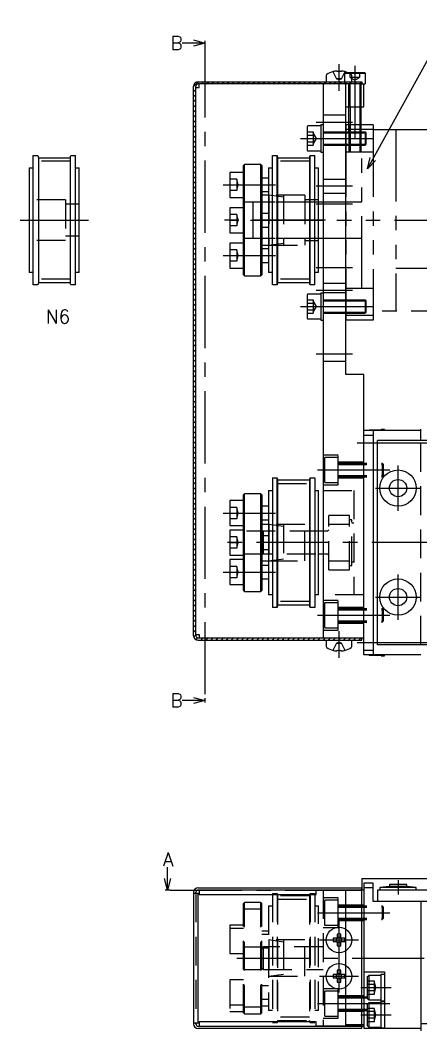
# Model space of a CAD drawing. Extents: x -2 to 668, y -8 to 266.
# Drawn here: x 155.4 to 243.6, y 10 to 232.5 of the extents above; entities that cross this region are included whole.
import ezdxf

# ---------------------------------------------------------------- set-up
doc = ezdxf.new("R2010")
doc.units = 0
doc.header["$LTSCALE"] = 0.5
for name, pattern in [('CENTER', [50.8, 31.75, -6.35, 6.35, -6.35]), ('DASHED', [19.05, 12.7, -6.35]), ('PHANTOM', [63.5, 31.75, -6.35, 6.35, -6.35, 6.35, -6.35])]:
    doc.linetypes.add(name, pattern=pattern)
doc.layers.get('0').update_dxf_attribs({"linetype": 'CONTINUOUS'})
for name, color, linetype in [('MSM_CENTER', 1, 'CENTER'), ('MSM_CONTINUOUS', 7, 'CONTINUOUS'), ('MSM_DASHED', 4, 'DASHED'), ('MSM_IMAGINARY', 6, 'PHANTOM'), ('MSM_NARROW', 5, 'CONTINUOUS'), ('MSM_PART_NUMBER', 7, 'CONTINUOUS')]:
    doc.layers.add(name, color=color, linetype=linetype)
doc.styles.get("Standard").update_dxf_attribs({"font": 'txt.shx', "height": 3, "bigfont": 'bigfont.shx'})

# ---------------------------------------------------------------- blocks, each defined once
blk = doc.blocks.new('*X70')
at = {"color": 0}
for p, q in [((193.55, 217.92), (194.64, 219)), ((195.26, 218.5), (195.76, 219)), ((196.38, 218.5), (196.88, 219)), ((197.51, 218.5), (198.01, 219)), ((198.63, 218.5), (199.13, 219)), ((199.75, 218.5), (200.25, 219)), ((200.87, 218.5), (201.37, 219)), ((202, 218.5), (202.5, 219)), ((203.12, 218.5), (203.62, 219)), ((204.24, 218.5), (204.74, 219)), ((205.36, 218.5), (205.86, 219)), ((206.49, 218.5), (206.99, 219)), ((207.61, 218.5), (208.11, 219)), ((208.73, 218.5), (209.23, 219)), ((209.85, 218.5), (210.35, 219)), ((210.98, 218.5), (211.48, 219)), ((212.1, 218.5), (212.6, 219)), ((213.22, 218.5), (213.72, 219)), ((214.34, 218.5), (214.84, 219)), ((215.47, 218.5), (215.97, 219)), ((216.59, 218.5), (217.09, 219)), ((217.71, 218.5), (218.21, 219)), ((218.83, 218.5), (219.33, 219)), ((219.96, 218.5), (220.46, 219)), ((221.08, 218.5), (221.58, 219)), ((222.2, 218.5), (222.7, 219)), ((223.32, 218.5), (223.82, 219)), ((224.45, 218.5), (224.95, 219)), ((225.57, 218.5), (226.07, 219)), ((226.69, 218.5), (227.19, 219)), ((227.81, 218.5), (228.31, 219)), ((228.94, 218.5), (229.05, 218.62)), ((229.05, 218.62), (229.44, 219)), ((230.06, 218.5), (230.55, 219)), ((193.55, 216.79), (194.05, 217.29)), ((193.55, 215.67), (194.05, 216.17)), ((193.55, 214.55), (194.05, 215.05)), ((193.55, 213.43), (194.05, 213.93)), ((193.55, 212.3), (194.05, 212.8)), ((193.55, 211.18), (194.05, 211.68)), ((193.55, 210.06), (194.05, 210.56)), ((193.55, 208.94), (194.05, 209.44)), ((193.55, 207.81), (194.05, 208.31)), ((193.55, 206.69), (194.05, 207.19)), ((193.55, 205.57), (194.05, 206.07)), ((193.55, 204.45), (194.05, 204.95)), ((193.55, 203.32), (194.05, 203.82)), ((193.55, 202.2), (194.05, 202.7)), ((193.55, 201.08), (194.05, 201.58)), ((193.55, 199.96), (194.05, 200.46)), ((193.55, 198.83), (194.05, 199.33)), ((193.55, 197.71), (194.05, 198.21)), ((193.55, 196.59), (194.05, 197.09)), ((193.55, 195.47), (194.05, 195.97)), ((193.55, 194.34), (194.05, 194.84)), ((193.55, 193.22), (194.05, 193.72)), ((193.55, 192.1), (194.05, 192.6)), ((193.55, 190.98), (194.05, 191.48)), ((193.55, 189.85), (194.05, 190.35)), ((193.55, 188.73), (194.05, 189.23)), ((193.55, 187.61), (194.05, 188.11)), ((193.55, 186.49), (194.05, 186.99)), ((193.55, 185.36), (194.05, 185.86)), ((193.55, 184.24), (194.05, 184.74)), ((193.55, 183.12), (194.05, 183.62)), ((193.55, 182), (194.05, 182.5)), ((193.55, 180.87), (194.05, 181.37)), ((193.55, 179.75), (194.05, 180.25)), ((193.55, 178.63), (194.05, 179.13)), ((193.55, 177.51), (194.05, 178.01)), ((193.55, 176.38), (194.05, 176.88)), ((193.55, 175.26), (194.05, 175.76)), ((193.55, 174.14), (194.05, 174.64)), ((193.55, 173.02), (194.05, 173.52)), ((193.55, 171.89), (194.05, 172.39)), ((193.55, 170.77), (194.05, 171.27)), ((193.55, 169.65), (194.05, 170.15)), ((193.55, 168.53), (194.05, 169.03)), ((193.55, 167.4), (194.05, 167.9)), ((193.55, 166.28), (194.05, 166.78)), ((193.55, 165.16), (194.05, 165.66)), ((193.55, 164.03), (194.05, 164.53)), ((193.55, 162.91), (194.05, 163.41)), ((193.55, 161.79), (194.05, 162.29)), ((193.55, 160.67), (194.05, 161.17)), ((193.55, 159.54), (194.05, 160.04)), ((193.55, 158.42), (194.05, 158.92)), ((193.55, 157.3), (194.05, 157.8)), ((193.55, 156.18), (194.05, 156.68)), ((193.55, 155.05), (194.05, 155.55)), ((193.55, 153.93), (194.05, 154.43)), ((193.55, 152.81), (194.05, 153.31)), ((193.55, 151.69), (194.05, 152.19)), ((193.55, 150.56), (194.05, 151.06)), ((193.55, 149.44), (194.05, 149.94)), ((193.55, 148.32), (194.05, 148.82)), ((193.55, 147.2), (194.05, 147.7)), ((193.55, 146.07), (194.05, 146.57)), ((193.55, 144.95), (194.05, 145.45)), ((193.55, 143.83), (194.05, 144.33)), ((193.55, 142.71), (194.05, 143.21)), ((193.55, 141.58), (194.05, 142.08)), ((193.55, 140.46), (194.05, 140.96)), ((193.55, 139.34), (194.05, 139.84)), ((193.55, 138.22), (194.05, 138.72)), ((193.55, 137.09), (194.05, 137.59)), ((193.55, 135.97), (194.05, 136.47)), ((193.55, 134.85), (194.05, 135.35)), ((193.55, 133.73), (194.05, 134.23)), ((193.55, 132.6), (194.05, 133.1)), ((193.55, 131.48), (194.05, 131.98)), ((193.55, 130.36), (194.05, 130.86)), ((193.55, 129.24), (194.05, 129.74)), ((193.55, 128.11), (194.05, 128.61)), ((193.55, 126.99), (194.05, 127.49)), ((193.55, 125.87), (194.05, 126.37)), ((193.55, 124.75), (194.05, 125.25)), ((193.55, 123.62), (194.05, 124.12)), ((193.55, 122.5), (194.05, 123)), ((193.55, 121.38), (194.05, 121.88)), ((193.55, 120.26), (194.05, 120.76)), ((193.55, 119.13), (194.05, 119.63)), ((193.55, 118.01), (194.05, 118.51)), ((193.55, 116.89), (194.05, 117.39)), ((193.55, 115.77), (194.05, 116.27)), ((193.55, 114.64), (194.05, 115.14)), ((193.55, 113.52), (194.05, 114.02)), ((193.55, 112.4), (194.05, 112.9)), ((193.55, 111.28), (194.05, 111.78)), ((193.55, 110.15), (194.05, 110.65)), ((193.55, 109.03), (194.05, 109.53)), ((193.55, 107.91), (194.05, 108.41)), ((193.55, 106.79), (194.05, 107.29)), ((193.55, 105.66), (194.05, 106.16)), ((193.55, 104.54), (194.05, 105.04)), ((193.55, 103.42), (194.05, 103.92)), ((193.55, 102.3), (194.05, 102.8)), ((193.55, 101.17), (194.05, 101.67)), ((193.55, 100.05), (194.05, 100.55)), ((193.55, 98.93), (194.05, 99.43)), ((193.55, 97.81), (194.05, 98.31)), ((193.59, 96.72), (194.05, 97.18)), ((194.1, 96.11), (194.5, 96.5)), ((195.12, 96), (195.62, 96.5)), ((196.24, 96), (196.74, 96.5)), ((197.36, 96), (197.86, 96.5)), ((198.48, 96), (198.98, 96.5)), ((199.61, 96), (200.11, 96.5)), ((200.73, 96), (201.23, 96.5)), ((201.85, 96), (202.35, 96.5)), ((202.97, 96), (203.47, 96.5)), ((204.1, 96), (204.6, 96.5)), ((205.22, 96), (205.72, 96.5)), ((206.34, 96), (206.84, 96.5)), ((207.46, 96), (207.96, 96.5)), ((208.59, 96), (209.09, 96.5)), ((209.71, 96), (210.21, 96.5)), ((210.83, 96), (211.33, 96.5)), ((211.95, 96), (212.45, 96.5)), ((213.08, 96), (213.58, 96.5)), ((214.2, 96), (214.7, 96.5)), ((215.32, 96), (215.82, 96.5)), ((216.44, 96), (216.94, 96.5)), ((217.57, 96), (218.07, 96.5)), ((218.69, 96), (219.19, 96.5)), ((219.81, 96), (220.31, 96.5)), ((220.93, 96), (221.43, 96.5)), ((222.06, 96), (222.56, 96.5)), ((223.18, 96), (223.68, 96.5)), ((224.3, 96), (224.8, 96.5)), ((225.42, 96), (225.55, 96.13)), ((225.55, 96.13), (225.92, 96.5)), ((226.55, 96), (227.05, 96.5)), ((227.67, 96), (228.17, 96.5)), ((228.79, 96), (229.29, 96.5)), ((229.91, 96), (230.41, 96.5))]:
    blk.add_line(p, q, dxfattribs=at)

msp = doc.modelspace()

# ---------------------------------------------------------------- linework, layer by layer
at = {"layer": 'MSM_CENTER'}
for p, q in [((196.05, 227.02), (196.05, 83.26)), ((225.55, 222.85), (225.55, 217)), ((229.05, 222.5), (229.05, 205)), ((228.55, 210), (220.55, 210)), ((217.05, 206.5), (233.05, 206.5)), ((200.05, 196.29), (211.55, 196.29)), ((228.55, 196), (220.55, 196)), ((228.55, 192), (220.55, 192)), ((155.38, 188.5), (170.38, 188.5)), ((222.55, 188.5), (200.05, 188.5)), ((200.05, 180.71), (211.55, 180.71)), ((228.55, 178), (220.55, 178)), ((228.55, 173), (220.55, 173)), ((217.05, 169.5), (233.05, 169.5)), ((228.55, 159), (220.55, 159)), ((229.55, 139.5), (251.55, 139.5)), ((238.55, 124.5), (238.55, 134.5)), ((220.85, 133.5), (236.85, 133.5)), ((233.55, 129.5), (243.55, 129.5)), ((200.05, 124), (211.55, 124)), ((655.05, 117.5), (200.05, 117.5)), ((200.05, 111), (211.55, 111)), ((238.55, 100.5), (238.55, 110.5)), ((233.55, 105.5), (243.55, 105.5)), ((220.85, 101.5), (236.85, 101.5)), ((225.55, 98), (225.55, 92.15)), ((229.55, 95.5), (251.55, 95.5)), ((230.55, 43), (230.55, 41.5)), ((231.05, 43.5), (666.55, 43.5)), ((238.55, 43.2), (238.55, 40)), ((188.31, 41), (230.05, 41)), ((220.85, 36), (236.85, 36)), ((225.55, 34.3), (225.55, 17.7)), ((221.25, 30), (229.85, 30)), ((203.05, 26), (655.05, 26)), ((221.25, 22), (229.85, 22)), ((230.35, 19.5), (237.05, 19.5)), ((220.85, 16), (236.85, 16)), ((230.35, 13.5), (237.05, 13.5))]:
    msp.add_line(p, q, dxfattribs=at)
at = {"layer": 'MSM_CONTINUOUS'}
for p, q in [((196.05, 227.52), (191.05, 227.52)), ((193.55, 228.19), (196.05, 227.52)), ((196.05, 227.52), (193.55, 226.85)), ((196.05, 228.02), (196.05, 227.02)), ((222.75, 220.4), (222.75, 219)), ((225.18, 221.35), (224.99, 221.35)), ((225.18, 221.35), (225.18, 221.21)), ((226.12, 221.35), (225.92, 221.35)), ((225.92, 221.35), (225.92, 221.21)), ((227.51, 221), (231.18, 221)), ((227.78, 220.88), (231.3, 220.88)), ((228.35, 219), (228.35, 220.4)), ((231.3, 220.88), (231.3, 218.5)), ((194.55, 219), (230.55, 219)), ((230.55, 218.5), (194.55, 218.5)), ((194.8, 217.75), (194.8, 218.5)), ((222.05, 218.5), (222.05, 96.5)), ((227.05, 154.5), (227.05, 218.5)), ((230.55, 219), (230.55, 218.5)), ((230.55, 218.5), (231.3, 218.5)), ((231.05, 213.5), (231.05, 218.5)), ((193.55, 97), (193.55, 218)), ((194.05, 97), (194.05, 218)), ((194.05, 217.75), (194.8, 217.75)), ((227.05, 213.5), (231.05, 213.5)), ((227.75, 208), (227.75, 213.5)), ((230.35, 213.5), (230.35, 208)), ((221.55, 209.25), (218.7, 209.25)), ((222.05, 209.5), (221.55, 209.5)), ((221.55, 209.5), (221.55, 203.5)), ((218.55, 209.1), (218.55, 203.9)), ((227.05, 208), (231.28, 208)), ((231.55, 207.73), (231.28, 208)), ((231.28, 208), (231.28, 205)), ((231.55, 205.27), (231.55, 207.73)), ((227.05, 205), (231.28, 205)), ((231.28, 205), (231.55, 205.27)), ((158.21, 202.75), (159.24, 202.75)), ((158.21, 174.25), (158.21, 202.75)), ((159.24, 202.75), (159.38, 202.25)), ((166.38, 202.25), (166.51, 202.75)), ((166.51, 202.75), (167.55, 202.75)), ((167.55, 174.25), (167.55, 202.75)), ((210.88, 202.75), (211.92, 202.75)), ((210.88, 174.25), (210.88, 202.75)), ((211.92, 202.75), (212.05, 202.25)), ((211.92, 174.25), (211.92, 202.75)), ((218.7, 203.75), (221.55, 203.75)), ((219.05, 202.25), (219.19, 202.75)), ((219.19, 202.75), (220.22, 202.75)), ((219.19, 174.25), (219.19, 202.75)), ((220.22, 174.25), (220.22, 202.75)), ((221.55, 203.5), (222.05, 203.5)), ((159.38, 202.25), (159.38, 174.75)), ((159.38, 202.23), (166.38, 202.23)), ((166.38, 202.25), (166.38, 174.75)), ((204.75, 200.75), (204.55, 200.55)), ((204.55, 176.45), (204.55, 200.55)), ((208.35, 200.75), (204.75, 200.75)), ((204.75, 176.25), (204.75, 200.75)), ((208.55, 200.55), (208.35, 200.75)), ((208.35, 176.25), (208.35, 200.75)), ((208.55, 200.55), (208.55, 176.45)), ((212.05, 202.25), (212.05, 174.75)), ((212.05, 202.23), (219.05, 202.23)), ((219.05, 202.25), (219.05, 174.75)), ((157.38, 200), (157.38, 177)), ((157.38, 200), (158.21, 200)), ((167.55, 200), (168.38, 200)), ((168.38, 177), (168.38, 200)), ((204.55, 199.04), (201.55, 199.04)), ((201.55, 199.04), (201.55, 193.54)), ((210.05, 200), (210.88, 200)), ((210.05, 200), (210.05, 177)), ((220.22, 200), (221.05, 200)), ((221.05, 177), (221.05, 200)), ((210.05, 197.79), (208.55, 197.79)), ((208.55, 194.79), (210.05, 194.79)), ((210.05, 194), (208.55, 194)), ((201.55, 193.54), (204.55, 193.54)), ((204.55, 191.25), (201.55, 191.25)), ((201.55, 191.25), (201.55, 185.75)), ((201.55, 185.75), (204.55, 185.75)), ((204.55, 183.46), (201.55, 183.46)), ((201.55, 183.46), (201.55, 177.96)), ((208.55, 183), (210.05, 183)), ((210.05, 182.21), (208.55, 182.21)), ((208.55, 179.21), (210.05, 179.21)), ((158.21, 177), (157.38, 177)), ((168.38, 177), (167.55, 177)), ((201.55, 177.96), (204.55, 177.96)), ((204.55, 176.45), (204.75, 176.25)), ((204.75, 176.25), (208.35, 176.25)), ((208.35, 176.25), (208.55, 176.45)), ((210.88, 177), (210.05, 177)), ((221.05, 177), (220.22, 177)), ((159.24, 174.25), (158.21, 174.25)), ((159.38, 174.75), (159.24, 174.25)), ((159.38, 174.77), (166.38, 174.77)), ((166.51, 174.25), (166.38, 174.75)), ((167.55, 174.25), (166.51, 174.25)), ((211.92, 174.25), (210.88, 174.25)), ((212.05, 174.75), (211.92, 174.25)), ((212.05, 174.77), (219.05, 174.77)), ((219.19, 174.25), (219.05, 174.75)), ((220.22, 174.25), (219.19, 174.25)), ((218.55, 172.1), (218.55, 166.9)), ((221.55, 172.25), (218.7, 172.25)), ((221.55, 172.5), (221.55, 166.5)), ((221.55, 172.5), (222.05, 172.5)), ((227.05, 171), (231.28, 171)), ((231.28, 171), (231.28, 168)), ((231.55, 170.73), (231.28, 171)), ((231.55, 168.27), (231.55, 170.73)), ((227.05, 168), (231.28, 168)), ((231.28, 168), (231.55, 168.27)), ((218.7, 166.75), (221.55, 166.75)), ((221.55, 166.5), (222.05, 166.5)), ((231.05, 154.5), (227.05, 154.5)), ((231.05, 92.8), (231.05, 154.5)), ((235.55, 142.45), (234.85, 142.45)), ((234.85, 142.45), (234.85, 142.2)), ((235.55, 142.45), (235.55, 142.2)), ((243.55, 140), (243.55, 142.5)), ((243.55, 142.2), (231.05, 142.2)), ((231.05, 141.2), (233.05, 141.2)), ((232.16, 142.25), (232.11, 142.2)), ((234.85, 142.25), (232.16, 142.25)), ((232.16, 142.25), (232.16, 142.2)), ((233.05, 142.2), (233.05, 92.8)), ((234.05, 95), (234.05, 140)), ((653.05, 140), (234.05, 140)), ((210.88, 131.75), (211.92, 131.75)), ((210.88, 131.75), (210.88, 103.25)), ((211.92, 131.75), (212.05, 131.25)), ((211.92, 103.25), (211.92, 131.75)), ((219.05, 131.25), (219.19, 131.75)), ((219.19, 131.75), (220.22, 131.75)), ((219.19, 103.25), (219.19, 131.75)), ((220.22, 131.75), (220.22, 103.25)), ((212.05, 131.25), (212.05, 103.75)), ((219.05, 131.23), (212.05, 131.23)), ((219.05, 131.25), (219.05, 103.75)), ((204.75, 128.25), (204.55, 128.05)), ((204.55, 106.95), (204.55, 128.05)), ((208.35, 128.25), (204.75, 128.25)), ((204.75, 106.75), (204.75, 128.25)), ((208.55, 128.05), (208.35, 128.25)), ((208.35, 106.75), (208.35, 128.25)), ((208.55, 128.05), (208.55, 106.95)), ((210.05, 129), (210.88, 129)), ((210.05, 129), (210.05, 106)), ((220.22, 129), (221.05, 129)), ((221.05, 106), (221.05, 129)), ((204.55, 126.75), (201.55, 126.75)), ((201.55, 126.75), (201.55, 121.25)), ((210.05, 125.5), (208.55, 125.5)), ((208.55, 122.5), (210.05, 122.5)), ((201.55, 121.25), (204.55, 121.25)), ((204.55, 120.25), (201.55, 120.25)), ((201.55, 120.25), (201.55, 114.75)), ((210.05, 121.5), (208.55, 121.5)), ((222.05, 120), (221.05, 120)), ((201.55, 114.75), (204.55, 114.75)), ((204.55, 113.75), (201.55, 113.75)), ((201.55, 113.75), (201.55, 108.25)), ((208.55, 113.5), (210.05, 113.5)), ((221.05, 115), (222.05, 115)), ((210.05, 112.5), (208.55, 112.5)), ((208.55, 109.5), (210.05, 109.5)), ((201.55, 108.25), (204.55, 108.25)), ((204.55, 106.95), (204.75, 106.75)), ((208.35, 106.75), (208.55, 106.95)), ((204.75, 106.75), (208.35, 106.75)), ((210.88, 106), (210.05, 106)), ((221.05, 106), (220.22, 106)), ((211.92, 103.25), (210.88, 103.25)), ((212.05, 103.75), (211.92, 103.25)), ((212.05, 103.77), (219.05, 103.77)), ((219.19, 103.25), (219.05, 103.75)), ((220.22, 103.25), (219.19, 103.25)), ((194.05, 97.25), (194.8, 97.25)), ((194.55, 96.5), (231.05, 96.5)), ((194.55, 96), (230.55, 96)), ((194.8, 97.25), (194.8, 96.5)), ((222.75, 96), (222.75, 94.6)), ((228.35, 94.6), (228.35, 96)), ((230.55, 96), (230.55, 96.5)), ((224.99, 93.65), (225.18, 93.65)), ((225.18, 93.65), (225.18, 93.79)), ((225.92, 93.65), (225.92, 93.79)), ((225.92, 93.65), (226.12, 93.65)), ((231.05, 93.8), (233.05, 93.8)), ((653.05, 95), (234.05, 95)), ((243.55, 92.8), (231.05, 92.8)), ((232.11, 92.8), (232.16, 92.75)), ((232.16, 92.8), (232.16, 92.75)), ((232.16, 92.75), (234.85, 92.75)), ((234.85, 92.55), (234.85, 92.8)), ((234.85, 92.55), (235.55, 92.55)), ((235.55, 92.55), (235.55, 92.8)), ((196.05, 82.76), (191.05, 82.76)), ((193.55, 83.43), (196.05, 82.76)), ((196.05, 82.76), (193.55, 82.09)), ((196.05, 83.26), (196.05, 82.26)), ((187.81, 41), (187.81, 46)), ((187.81, 41), (187.14, 43.5)), ((188.48, 43.5), (187.81, 41)), ((230.55, 43.5), (231.05, 43.5)), ((230.55, 43.5), (230.55, 43)), ((231.05, 42.5), (231.05, 10.5)), ((233.05, 42.5), (231.05, 42.5)), ((233.05, 38.5), (233.05, 42.5)), ((188.31, 41), (187.31, 41)), ((193.55, 40.5), (193.55, 11.5)), ((194.8, 40.25), (193.55, 40.25)), ((194.05, 40.25), (194.05, 40.5)), ((194.55, 41.5), (230.55, 41.5)), ((231.05, 41), (194.55, 41)), ((194.55, 11.75), (194.55, 40.25)), ((194.8, 41), (194.8, 40)), ((220.55, 41), (194.8, 41)), ((220.55, 40), (220.55, 41)), ((230.55, 40.93), (220.55, 40.93)), ((227.05, 11), (227.05, 41)), ((230.05, 41), (230.55, 41)), ((230.55, 41.5), (230.55, 41)), ((230.55, 41), (230.55, 41.5)), ((230.55, 11.07), (230.55, 40.93)), ((233.05, 41.5), (231.05, 41.5)), ((234.05, 41), (234.05, 38.5)), ((334.85, 41), (234.05, 41)), ((236.65, 41.8), (234.55, 41.55)), ((234.55, 41.55), (234.55, 41)), ((242.55, 41.55), (234.55, 41.55)), ((236.65, 42.2), (236.65, 41.8)), ((240.45, 42.2), (236.65, 42.2)), ((240.45, 41.8), (236.65, 41.8)), ((240.45, 41.8), (240.45, 42.2)), ((242.55, 41.55), (240.45, 41.8)), ((242.55, 41), (242.55, 41.55)), ((194.8, 40), (220.55, 40)), ((334.85, 38.5), (233.05, 38.5)), ((243.55, 38.5), (243.55, 10)), ((225.18, 31.31), (225.18, 30.42)), ((225.92, 30.42), (225.92, 31.31)), ((225.14, 30.37), (224.25, 30.37)), ((224.25, 29.63), (225.14, 29.63)), ((225.03, 30.37), (225.03, 30.18)), ((225.03, 29.82), (225.03, 29.63)), ((225.38, 30.53), (225.18, 30.53)), ((225.18, 29.58), (225.18, 28.69)), ((225.92, 30.53), (225.73, 30.53)), ((225.73, 29.47), (225.92, 29.47)), ((225.92, 28.69), (225.92, 29.58)), ((226.86, 30.37), (225.97, 30.37)), ((225.97, 29.63), (226.86, 29.63)), ((226.08, 30.18), (226.08, 30.37)), ((226.08, 29.63), (226.08, 29.82)), ((225.14, 22.37), (224.25, 22.37)), ((225.03, 22.37), (225.03, 22.18)), ((225.18, 23.31), (225.18, 22.42)), ((225.38, 22.53), (225.18, 22.53)), ((225.92, 22.53), (225.73, 22.53)), ((225.92, 22.42), (225.92, 23.31)), ((226.86, 22.37), (225.97, 22.37)), ((226.08, 22.18), (226.08, 22.37)), ((231.05, 23), (235.55, 23)), ((234.85, 22.45), (235.55, 22.45)), ((234.85, 16.55), (234.85, 22.45)), ((235.55, 23), (235.55, 10.5)), ((224.25, 21.63), (225.14, 21.63)), ((225.03, 21.82), (225.03, 21.63)), ((225.18, 21.58), (225.18, 20.69)), ((225.73, 21.47), (225.92, 21.47)), ((225.92, 20.69), (225.92, 21.58)), ((225.97, 21.63), (226.86, 21.63)), ((226.08, 21.63), (226.08, 21.82)), ((231.85, 21.94), (232.16, 22.25)), ((231.85, 17.06), (231.85, 21.94)), ((232.16, 22.25), (234.85, 22.25)), ((232.16, 16.75), (232.16, 22.25)), ((232.16, 16.75), (231.85, 17.06)), ((231.85, 15.94), (232.16, 16.25)), ((231.85, 11.06), (231.85, 15.94)), ((234.85, 16.75), (232.16, 16.75)), ((232.16, 16.25), (234.85, 16.25)), ((232.16, 10.75), (232.16, 16.25)), ((235.55, 16.55), (234.85, 16.55)), ((234.85, 16.45), (235.55, 16.45)), ((234.85, 10.55), (234.85, 16.45)), ((193.55, 11.75), (194.8, 11.75)), ((194.05, 11.5), (194.05, 11.75)), ((220.55, 12), (194.8, 12)), ((194.8, 12), (194.8, 11)), ((220.55, 11), (220.55, 12)), ((231.05, 11.34), (227.05, 11.34)), ((643.55, 11.5), (243.55, 11.5)), ((194.55, 11), (231.05, 11)), ((230.55, 10.5), (194.55, 10.5)), ((194.8, 11), (220.55, 11)), ((220.55, 11.07), (230.55, 11.07)), ((230.55, 10.5), (230.55, 11)), ((243.55, 10.5), (231.05, 10.5)), ((232.16, 10.75), (231.85, 11.06)), ((234.85, 10.75), (232.16, 10.75)), ((235.55, 10.55), (234.85, 10.55))]:
    msp.add_line(p, q, dxfattribs=at)
for centre, radius in [((238.55, 129.5), 4), ((238.55, 129.5), 1.9), ((238.55, 105.5), 4), ((238.55, 105.5), 1.9), ((225.55, 30), 2.8), ((225.55, 30), 0.556), ((225.55, 22), 2.8), ((225.55, 22), 0.556)]:
    msp.add_circle(centre, radius, dxfattribs=at)
for centre, radius, start, end in [((223.02, 220.4), 0.27, 122.336, 180), ((225.55, 216.4), 5, 105.2193, 122.336), ((216.33, 217.27), 8.85, 26.466, 26.5565), ((225.55, 216.4), 4.99, 96.5034, 105.1879), ((225.55, 215.75), 5.48, 86.1268, 93.8732), ((225.55, 216.4), 4.99, 74.8121, 83.4966), ((225.69, 221.8), 1.31, 333.2706, 333.8823), ((225.55, 216.4), 5, 57.664, 74.7809), ((228.08, 220.4), 0.27, 0, 57.664), ((231.18, 220.88), 0.125, 0, 90), ((194.55, 218), 1, 90, 180), ((194.55, 218), 0.5, 90, 180), ((218.7, 209.1), 0.15, 90, 180), ((218.7, 203.9), 0.15, 180, 270), ((218.7, 172.1), 0.15, 90, 180), ((218.7, 166.9), 0.15, 180, 270), ((194.55, 97), 1, 180, 270), ((194.55, 97), 0.5, 180, 270), ((223.02, 94.6), 0.27, 180, 237.664), ((225.55, 98.6), 5, 237.664, 254.7809), ((225.42, 93.2), 1.31, 153.2706, 153.8823), ((225.55, 98.6), 4.99, 254.8121, 263.4966), ((225.55, 99.25), 5.48, 266.1268, 273.8732), ((225.55, 98.6), 4.99, 276.5034, 285.1879), ((234.78, 97.73), 8.85, 206.466, 206.5565), ((225.55, 98.6), 5, 285.2193, 302.336), ((228.08, 94.6), 0.27, 302.336, 0), ((194.55, 40.5), 1, 90, 180), ((194.55, 40.5), 0.5, 90, 180), ((225.55, 20.34), 10.98, 88.0683, 91.9317), ((235.22, 30), 10.98, 178.0683, 181.9317), ((225.55, 30), 0.675, 123.2306, 146.7694), ((225.55, 30), 0.675, 213.2306, 236.7694), ((225.55, 30), 0.675, 33.2306, 56.7694), ((225.55, 30), 0.675, 303.2306, 326.7694), ((215.89, 30), 10.98, 358.0683, 1.9317), ((225.55, 39.66), 10.98, 268.0683, 271.9317), ((235.22, 22), 10.98, 178.0683, 181.9317), ((225.55, 22), 0.675, 123.2306, 146.7694), ((225.55, 12.34), 10.98, 88.0683, 91.9317), ((225.55, 22), 0.675, 33.2306, 56.7694), ((215.89, 22), 10.98, 358.0683, 1.9317), ((225.55, 22), 0.675, 213.2306, 236.7694), ((225.55, 31.66), 10.98, 268.0683, 271.9317), ((225.55, 22), 0.675, 303.2306, 326.7694), ((194.55, 11.5), 1, 180, 270), ((194.55, 11.5), 0.5, 180, 270)]:
    msp.add_arc(centre, radius, start, end, dxfattribs=at)
at = {"layer": 'MSM_DASHED'}
for p, q in [((224.99, 219.72), (224.25, 221.21)), ((226.86, 221.21), (226.11, 219.72)), ((226.8, 219), (226.8, 220.88)), ((226.8, 220.88), (227.78, 220.88)), ((226.93, 221), (227.51, 221)), ((228.03, 219.9), (228.03, 221)), ((229.05, 221), (229.05, 219.9)), ((230.08, 221), (230.08, 219.9)), ((224.99, 219.72), (225, 219.65)), ((225, 219.65), (225.55, 219.47)), ((226.11, 219.65), (225, 219.65)), ((225.55, 219.47), (226.11, 219.65)), ((226.11, 219.65), (226.11, 219.72)), ((227.75, 213.5), (227.75, 218.5)), ((228, 213.5), (228, 218.4)), ((230.08, 219.9), (228.03, 219.9)), ((228.03, 219.9), (229.05, 219.31)), ((229.05, 219.31), (230.08, 219.9)), ((230.11, 218.4), (230.11, 213.5)), ((230.35, 218.5), (230.35, 213.5)), ((227.05, 211.6), (222.05, 211.6)), ((218.55, 207.98), (219.85, 207.98)), ((218.55, 207.24), (219.85, 207.24)), ((219.85, 207.98), (219.85, 205.02)), ((220.59, 206.5), (219.85, 207.78)), ((222.05, 208), (227.05, 208)), ((222.05, 207.73), (227.05, 207.73)), ((218.55, 205.76), (219.85, 205.76)), ((218.55, 205.02), (219.85, 205.02)), ((219.85, 205.22), (220.59, 206.5)), ((222.05, 205.27), (227.05, 205.27)), ((222.05, 205), (227.05, 205)), ((166.38, 201.49), (159.38, 201.49)), ((219.05, 201.49), (212.05, 201.49)), ((203.05, 197.54), (201.55, 197.54)), ((201.55, 196.29), (203.05, 196.29)), ((203.05, 197.54), (203.05, 195.04)), ((203.39, 196.29), (203.05, 197.54)), ((203.05, 195.04), (203.39, 196.29)), ((227.05, 197.5), (222.05, 197.5)), ((203.05, 195.04), (201.55, 195.04)), ((218.05, 194), (210.05, 194)), ((210.13, 194), (210.13, 183)), ((213.3, 193.55), (210.13, 194)), ((213.3, 194), (213.3, 183)), ((218.05, 194), (218.05, 183)), ((227.05, 194.4), (222.05, 194.4)), ((165.38, 193), (157.38, 193)), ((165.38, 193), (165.38, 184)), ((168.38, 192), (165.38, 192)), ((218.05, 192.5), (204.55, 192.5)), ((221.05, 193), (218.05, 193)), ((203.05, 189.75), (201.55, 189.75)), ((203.05, 189.75), (203.05, 187.25)), ((203.39, 188.5), (203.05, 189.75)), ((210.05, 190), (208.55, 190)), ((201.55, 188.5), (203.05, 188.5)), ((203.05, 187.25), (201.55, 187.25)), ((203.05, 187.25), (203.39, 188.5)), ((208.55, 187), (210.05, 187)), ((168.38, 185), (165.38, 185)), ((165.38, 184), (157.38, 184)), ((218.05, 184.5), (204.55, 184.5)), ((210.05, 183), (218.05, 183)), ((210.13, 183), (213.3, 183.45)), ((218.05, 184), (221.05, 184)), ((203.05, 181.96), (201.55, 181.96)), ((201.55, 180.71), (203.05, 180.71)), ((203.05, 181.96), (203.05, 179.46)), ((203.39, 180.71), (203.05, 181.96)), ((203.05, 179.46), (203.39, 180.71)), ((203.05, 179.46), (201.55, 179.46)), ((166.38, 175.51), (159.38, 175.51)), ((219.05, 175.51), (212.05, 175.51)), ((227.05, 174.6), (222.05, 174.6)), ((227.05, 172.5), (222.05, 172.5)), ((218.55, 170.98), (219.85, 170.98)), ((218.55, 170.24), (219.85, 170.24)), ((219.85, 170.98), (219.85, 168.02)), ((220.59, 169.5), (219.85, 170.78)), ((219.85, 168.22), (220.59, 169.5)), ((222.05, 171), (227.05, 171)), ((222.05, 170.73), (227.05, 170.73)), ((218.55, 168.76), (219.85, 168.76)), ((218.55, 168.02), (219.85, 168.02)), ((222.05, 168.27), (227.05, 168.27)), ((222.05, 168), (227.05, 168)), ((227.05, 157.4), (222.05, 157.4)), ((243.55, 95), (243.55, 140)), ((225.35, 136.75), (222.05, 136.75)), ((222.35, 136.1), (222.35, 130.9)), ((225.35, 136.25), (222.5, 136.25)), ((225.35, 130.25), (225.35, 136.75)), ((231.05, 135.2), (225.35, 135.2)), ((225.35, 135), (235.08, 135)), ((225.35, 134.73), (235.35, 134.73)), ((235.35, 134.73), (235.08, 135)), ((235.08, 135), (235.08, 132)), ((235.35, 132.27), (235.35, 134.73)), ((225.35, 132.27), (235.35, 132.27)), ((225.35, 132), (235.08, 132)), ((225.35, 131.8), (231.05, 131.8)), ((235.08, 132), (235.35, 132.27)), ((212.05, 130.49), (219.05, 130.49)), ((222.05, 130.25), (225.35, 130.25)), ((222.5, 130.75), (225.35, 130.75)), ((222.05, 129), (231.05, 129)), ((228.8, 129), (228.8, 106)), ((203.05, 125.25), (201.55, 125.25)), ((203.05, 125.25), (203.05, 122.75)), ((203.39, 124), (203.05, 125.25)), ((201.55, 124), (203.05, 124)), ((203.05, 122.75), (201.55, 122.75)), ((203.05, 122.75), (203.39, 124)), ((223.35, 111.5), (223.35, 123.5)), ((227.85, 123.5), (223.35, 123.5)), ((227.85, 111.5), (227.85, 123.5)), ((228.35, 122.5), (227.85, 122.5)), ((228.35, 112.5), (228.35, 122.5)), ((218.05, 121.5), (210.05, 121.5)), ((213.3, 121.05), (210.13, 121.5)), ((210.13, 121.5), (210.13, 113.5)), ((213.3, 121.5), (213.3, 113.5)), ((218.05, 113.5), (218.05, 121.5)), ((223.35, 120.3), (223.05, 120)), ((223.35, 121.57), (227.85, 121.57)), ((228.8, 121.75), (228.35, 121.75)), ((203.05, 118.75), (201.55, 118.75)), ((203.05, 118.75), (203.05, 116.25)), ((203.39, 117.5), (203.05, 118.75)), ((221.05, 120), (204.55, 120)), ((208.85, 120), (208.35, 119.5)), ((208.35, 119.5), (208.35, 115.5)), ((210.05, 119), (208.55, 119)), ((208.85, 120), (208.85, 115)), ((223.05, 120), (222.05, 120)), ((201.55, 117.5), (203.05, 117.5)), ((203.05, 116.25), (201.55, 116.25)), ((203.05, 116.25), (203.39, 117.5)), ((208.55, 116), (210.05, 116)), ((204.55, 115), (221.05, 115)), ((208.35, 115.5), (208.85, 115)), ((210.05, 113.5), (218.05, 113.5)), ((210.13, 113.5), (213.3, 113.95)), ((222.05, 115), (223.05, 115)), ((223.05, 115), (223.35, 114.7)), ((203.05, 112.25), (201.55, 112.25)), ((203.05, 112.25), (203.05, 109.75)), ((203.39, 111), (203.05, 112.25)), ((227.85, 113.43), (223.35, 113.43)), ((223.35, 111.5), (227.85, 111.5)), ((227.85, 112.5), (228.35, 112.5)), ((228.35, 113.25), (228.8, 113.25)), ((201.55, 111), (203.05, 111)), ((203.05, 109.75), (201.55, 109.75)), ((203.05, 109.75), (203.39, 111)), ((231.05, 106), (222.05, 106)), ((225.35, 104.75), (222.05, 104.75)), ((225.35, 98.25), (225.35, 104.75)), ((219.05, 104.51), (212.05, 104.51)), ((222.35, 104.1), (222.35, 98.9)), ((225.35, 104.25), (222.5, 104.25)), ((231.05, 103.2), (225.35, 103.2)), ((225.35, 103), (235.08, 103)), ((225.35, 102.73), (235.35, 102.73)), ((235.35, 102.73), (235.08, 103)), ((235.08, 103), (235.08, 100)), ((235.35, 100.27), (235.35, 102.73)), ((225.35, 100.27), (235.35, 100.27)), ((235.08, 100), (235.35, 100.27)), ((222.05, 98.25), (225.35, 98.25)), ((222.5, 98.75), (225.35, 98.75)), ((225.35, 100), (235.08, 100)), ((225.35, 99.8), (231.05, 99.8)), ((224.25, 93.79), (224.99, 95.28)), ((225, 95.35), (224.99, 95.28)), ((225.55, 95.53), (225, 95.35)), ((225, 95.35), (226.11, 95.35)), ((226.11, 95.35), (225.55, 95.53)), ((226.11, 95.28), (226.11, 95.35)), ((226.11, 95.28), (226.86, 93.79)), ((194.05, 40.25), (194.05, 11.75)), ((210.88, 40.25), (211.92, 40.25)), ((210.88, 40.25), (210.88, 11.75)), ((211.92, 40.25), (212.05, 39.75)), ((211.92, 40.25), (211.92, 11.75)), ((219.05, 39.75), (219.19, 40.25)), ((219.19, 40.25), (220.22, 40.25)), ((219.19, 40.25), (219.19, 11.75)), ((220.22, 40.25), (220.22, 11.75)), ((222.05, 41), (222.05, 11)), ((204.75, 38.25), (204.55, 38.05)), ((204.55, 13.95), (204.55, 38.05)), ((208.35, 38.25), (204.75, 38.25)), ((204.75, 13.75), (204.75, 38.25)), ((208.55, 38.05), (208.35, 38.25)), ((208.35, 13.75), (208.35, 38.25)), ((208.55, 13.95), (208.55, 38.05)), ((212.05, 39.75), (212.05, 12.25)), ((219.05, 39.73), (212.05, 39.73)), ((212.05, 38.99), (219.05, 38.99)), ((219.05, 39.75), (219.05, 12.25)), ((225.35, 39.25), (222.05, 39.25)), ((222.35, 38.6), (222.35, 33.4)), ((225.35, 38.75), (222.5, 38.75)), ((225.35, 32.75), (225.35, 39.25)), ((204.75, 36.75), (204.55, 36.55)), ((208.35, 36.75), (204.75, 36.75)), ((208.55, 36.55), (208.35, 36.75)), ((210.05, 37.5), (210.05, 14.5)), ((210.05, 37.5), (210.88, 37.5)), ((220.22, 37.5), (221.05, 37.5)), ((221.05, 14.5), (221.05, 37.5)), ((231.05, 37.7), (225.35, 37.7)), ((225.35, 37.5), (235.08, 37.5)), ((225.35, 37.23), (235.35, 37.23)), ((235.35, 37.23), (235.08, 37.5)), ((235.08, 37.5), (235.08, 34.5)), ((235.35, 34.77), (235.35, 37.23)), ((225.35, 34.77), (235.35, 34.77)), ((225.35, 34.5), (235.08, 34.5)), ((225.35, 34.3), (231.05, 34.3)), ((235.08, 34.5), (235.35, 34.77)), ((201.55, 33.25), (201.55, 27)), ((204.55, 33.25), (201.55, 33.25)), ((204.55, 32.5), (201.55, 32.5)), ((208.55, 32), (210.05, 32)), ((208.55, 31.25), (210.05, 31.25)), ((222.05, 32.75), (225.35, 32.75)), ((222.5, 33.25), (225.35, 33.25)), ((218.05, 30), (210.05, 30)), ((213.3, 29.55), (210.13, 30)), ((210.13, 30), (210.13, 22)), ((213.3, 30), (213.3, 22)), ((218.05, 22), (218.05, 30)), ((201.55, 27), (204.55, 27)), ((204.55, 28.5), (208.55, 28.5)), ((208.85, 28.5), (208.35, 28)), ((208.55, 28.25), (210.05, 28.25)), ((208.85, 28.5), (208.85, 23.5)), ((222.05, 28.5), (208.85, 28.5)), ((204.55, 23.5), (208.55, 23.5)), ((208.35, 24), (208.85, 23.5)), ((208.85, 23.5), (222.05, 23.5)), ((210.13, 22), (213.3, 22.45)), ((201.55, 21.25), (201.55, 14.25)), ((204.55, 21.25), (201.55, 21.25)), ((210.05, 22), (218.05, 22)), ((233.35, 20.94), (231.85, 20.94)), ((233.35, 20.22), (231.85, 20.22)), ((233.35, 18.06), (233.35, 20.94)), ((233.69, 19.5), (233.35, 20.75)), ((208.55, 20), (210.05, 20)), ((225.35, 19.25), (222.05, 19.25)), ((222.35, 18.6), (222.35, 13.4)), ((225.35, 18.75), (222.5, 18.75)), ((225.35, 12.75), (225.35, 19.25)), ((233.35, 18.78), (231.85, 18.78)), ((231.85, 18.06), (233.35, 18.06)), ((233.35, 18.25), (233.69, 19.5)), ((201.55, 15.75), (204.55, 15.75)), ((208.55, 17), (210.05, 17)), ((231.05, 17.7), (225.35, 17.7)), ((225.35, 17.5), (231.85, 17.5)), ((225.35, 17.23), (231.85, 17.23)), ((235.08, 16.55), (235.08, 16.45)), ((235.35, 16.45), (235.35, 16.55)), ((201.55, 14.25), (204.55, 14.25)), ((204.55, 15.45), (204.75, 15.25)), ((204.55, 13.95), (204.75, 13.75)), ((204.75, 15.25), (208.35, 15.25)), ((204.75, 13.75), (208.35, 13.75)), ((208.35, 15.25), (208.55, 15.45)), ((208.35, 13.75), (208.55, 13.95)), ((208.55, 15.5), (210.05, 15.5)), ((210.88, 14.5), (210.05, 14.5)), ((221.05, 14.5), (220.22, 14.5)), ((225.35, 14.77), (231.85, 14.77)), ((225.35, 14.5), (231.85, 14.5)), ((225.35, 14.3), (231.05, 14.3)), ((233.35, 14.94), (231.85, 14.94)), ((233.35, 14.22), (231.85, 14.22)), ((233.35, 12.06), (233.35, 14.94)), ((233.69, 13.5), (233.35, 14.75)), ((233.35, 12.25), (233.69, 13.5)), ((211.92, 11.75), (210.88, 11.75)), ((212.05, 12.25), (211.92, 11.75)), ((219.05, 13.01), (212.05, 13.01)), ((212.05, 12.27), (219.05, 12.27)), ((219.19, 11.75), (219.05, 12.25)), ((220.22, 11.75), (219.19, 11.75)), ((222.05, 12.75), (225.35, 12.75)), ((222.5, 13.25), (225.35, 13.25)), ((233.35, 12.78), (231.85, 12.78)), ((231.85, 12.06), (233.35, 12.06))]:
    msp.add_line(p, q, dxfattribs=at)
for centre, radius, start, end in [((226.93, 220.88), 0.125, 90, 180), ((227.9, 218.4), 0.1, 0, 90), ((230.21, 218.4), 0.1, 90, 180), ((222.5, 136.1), 0.15, 90, 180), ((222.5, 130.9), 0.15, 180, 270), ((222.5, 104.1), 0.15, 90, 180), ((222.5, 98.9), 0.15, 180, 270), ((222.5, 38.6), 0.15, 90, 180), ((222.5, 33.4), 0.15, 180, 270), ((222.5, 18.6), 0.15, 90, 180), ((222.5, 13.4), 0.15, 180, 270)]:
    msp.add_arc(centre, radius, start, end, dxfattribs=at)
at = {"layer": 'MSM_IMAGINARY'}
for p, q in [((233.05, 209.5), (227.05, 209.5)), ((227.05, 209.5), (227.05, 166.5)), ((227.75, 209.5), (227.75, 203.44)), ((228, 209.5), (228, 203.46)), ((230.11, 209.5), (230.11, 203.46)), ((230.35, 209.5), (230.35, 203.44)), ((233.05, 209.5), (233.05, 166.5)), ((233.05, 208.5), (227.05, 208.5)), ((233.05, 208.5), (289.05, 208.5)), ((238.05, 208.5), (238.05, 168.5)), ((233.05, 203.5), (227.05, 203.5)), ((230.55, 173.5), (230.55, 203.5)), ((230.55, 192.5), (206.61, 192.5)), ((206.61, 192.5), (206.61, 184.5)), ((206.05, 188.5), (331.55, 188.5)), ((230.55, 184.5), (206.61, 184.5)), ((238.05, 177.93), (327.3, 177.93)), ((233.05, 173.5), (227.05, 173.5)), ((233.05, 167.5), (227.05, 167.5)), ((289.05, 168.5), (233.05, 168.5)), ((233.05, 166.5), (227.05, 166.5))]:
    msp.add_line(p, q, dxfattribs=at)
at = {"layer": 'MSM_NARROW'}
for p, q in [((228, 213.5), (228, 208)), ((230.11, 213.5), (230.11, 208)), ((227.05, 207.73), (231.55, 207.73)), ((227.05, 205.27), (231.55, 205.27)), ((227.05, 170.73), (231.55, 170.73)), ((227.05, 168.27), (231.55, 168.27))]:
    msp.add_line(p, q, dxfattribs=at)
at = {"layer": 'MSM_PART_NUMBER'}
for p, q in [((231.8, 199.8), (249.89, 232.55)), ((231.8, 199.8), (232.42, 202.31)), ((233.6, 201.66), (231.8, 199.8))]:
    msp.add_line(p, q, dxfattribs=at)

# ---------------------------------------------------------------- block references
at = {"layer": 'MSM_NARROW', "linetype": 'CONTINUOUS'}
msp.add_blockref('*X70', (0, 0), dxfattribs=at)

# ---------------------------------------------------------------- texts
at = {"layer": 'MSM_PART_NUMBER'}
for s, p in [('B', (188.45, 226.02)), ('N6', (160.99, 165.79)), ('B', (188.45, 81.26)), ('A', (186.81, 46.25))]:
    msp.add_text(s, height=3, dxfattribs=at).set_placement(p)

doc.saveas('drawing.dxf')
